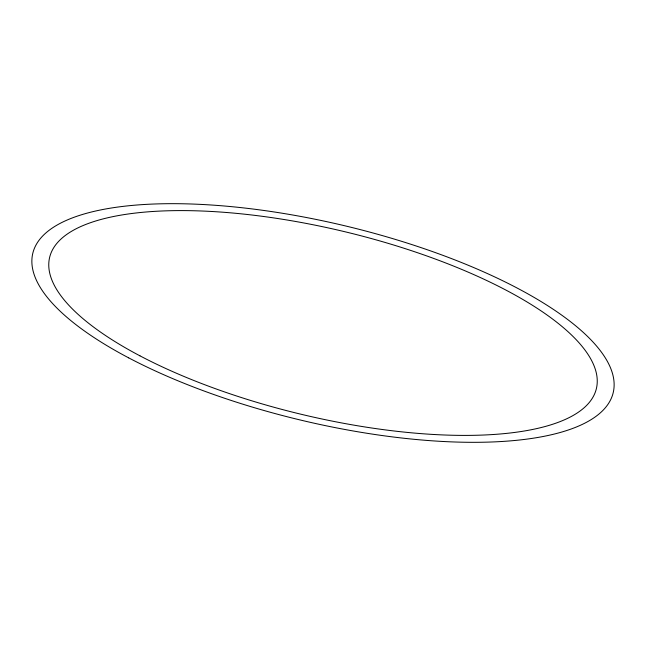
<?xml version="1.0" encoding="UTF-8"?>
<svg xmlns="http://www.w3.org/2000/svg" width="646" height="646" viewBox="0 0 646 646"><rect width="100%" height="100%" fill="white"/><g stroke="black" fill="none" stroke-linecap="round" stroke-linejoin="round"><path stroke-width="0.97" d="M128.643 357.836A298.444 99.621 13.5 0 0 607.894 404.412A298.444 99.621 13.5 0 0 232.463 206.744A298.444 99.621 13.5 0 0 128.643 357.836M139.916 355.817A281.139 93.848 13.5 0 0 591.373 399.696A281.139 93.848 13.5 0 0 237.72 213.487A281.139 93.848 13.5 0 0 139.916 355.817"/></g></svg>
